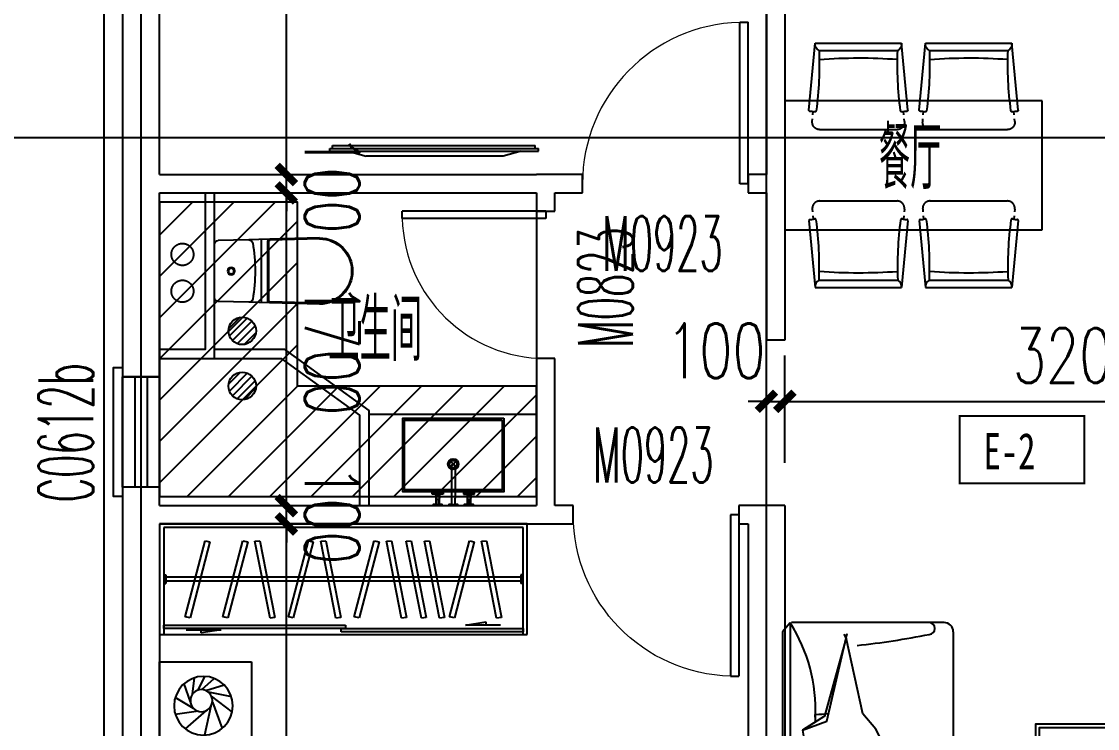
# Model space of a CAD drawing. Extents: x -129588 to 17450, y 1144 to 109436.
# Drawn here: x -44764 to -38914, y 77686 to 81530 of the extents above; entities that cross this region are included whole.
import ezdxf

# ---------------------------------------------------------------- set-up
doc = ezdxf.new("R2010")
doc.units = 0
doc.header["$LTSCALE"] = 1000
doc.header["$MEASUREMENT"] = 0
doc.linetypes.add('DASH', pattern=[0.35, 0.25, -0.1])
doc.linetypes.add('PS', pattern=[3200, 1500, -200, 1500])
for name, color, linetype, plot in [('A-area(算全面积)', 21, 'Continuous', False), ('A-area(算半面积)', 23, 'Continuous', False), ('A-FUR', 8, 'Continuous', False)]:
    doc.layers.add(name, color=color, linetype=linetype, plot=plot)
for name, color, linetype in [('A-Lvtry', 5, 'Continuous'), ('A-外装饰线脚', 7, 'Continuous'), ('A-第三道尺寸线', 105, 'Continuous'), ('A-线脚看线', 9, 'Continuous'), ('A-降板区域', 251, 'Continuous'), ('DOTE', 16, 'Continuous'), ('NL', 5, 'Continuous'), ('PS', 6, 'PS'), ('PUB_TEXT', 7, 'Continuous'), ('WALL', 2, 'Continuous'), ('WINDOW', 4, 'Continuous'), ('WINDOW_TEXT', 7, 'Continuous'), ('户型标示', 7, 'Continuous')]:
    doc.layers.add(name, color=color, linetype=linetype)
doc.styles.add('_TCH_DIM_T3', font='SIMPLEX.shx', dxfattribs={"width": 0.705882, "bigfont": 'GBCBIG.shx'})
doc.styles.add('_TCH_WINDOW', font='SIMPLEX.shx', dxfattribs={"width": 0.7, "height": 3.5, "bigfont": 'GBCBIG.shx'})
doc.styles.get("Standard").update_dxf_attribs({"font": 'gbenor.shx', "width": 0.7, "bigfont": 'gbcbig.shx'})
doc.styles.add('黑体', font='simhei.ttf', dxfattribs={"width": 0.7})
doc.dimstyles.new('_TCH_ARCH&&100', dxfattribs={"dimtxt": 297.5, "dimasz": 100, "dimexe": 250, "dimexo": 300, "dimgap": 100, "dimtad": 1, "dimdec": 0, "dimzin": 0, "dimdsep": 46, "dimtxsty": '_TCH_DIM_T3', "dimblk": 'ARCHTICK', "dimcen": 0.09, "dimclrt": 7, "dimazin": 2, "dimtfac": 1, "dimtdec": 0, "dimtix": 1, "dimtmove": 2, "dimatfit": 3, "dimfxl": 0, "dimtolj": 1, "dimtzin": 0, "dimarcsym": 0})

# ---------------------------------------------------------------- blocks, each defined once
blk = doc.blocks.new('zhouxianssceng0329')
at = {"layer": 'DOTE'}
for p, q in [((-44113.7, 132089.9), (-44113.7, 156469.4)), ((-40713.7, 132089.9), (-40713.7, 156469.4)), ((5501.3, 140298.2), (-44988.6, 140298.2))]:
    blk.add_line(p, q, dxfattribs=at)
blk = doc.blocks.new('u5g')
at = {"color": 8, "linetype": 'DASH', "ltscale": 20}
for p, q in [((10502.8, 151826.4), (10512.8, 151826.4)), ((10512.8, 151826.4), (10512.8, 151776.4)), ((12187.8, 151826.4), (12177.7, 151826.4)), ((12177.7, 151826.4), (12177.7, 151776.4)), ((10502.8, 151776.4), (10512.8, 151776.4)), ((12177.7, 151813.9), (10512.8, 151813.9)), ((12177.7, 151788.9), (10512.8, 151788.9)), ((12187.8, 151776.4), (12177.7, 151776.4))]:
    blk.add_line(p, q, dxfattribs=at)
at = {"color": 8, "ltscale": 20}
for p, q in [((11917.6, 151531.4), (12012.7, 151550.3)), ((12082.8, 151531.4), (11917.6, 151531.4)), ((12012.7, 151550.3), (12012.7, 151531.4)), ((10607.7, 151503.4), (10772.9, 151503.4)), ((10772.9, 151503.4), (10677.8, 151484.5)), ((10677.8, 151484.5), (10677.8, 151503.4))]:
    blk.add_line(p, q, dxfattribs=at)
at = {"linetype": 'DASH', "ltscale": 20}
for points in [[(12207.8, 152126.4), (10482.8, 152126.4), (10482.8, 151476.4), (12207.8, 151476.4)], [(10502.8, 151531.4), (11355.3, 151531.4), (11355.3, 151511.4), (10502.8, 151511.4)], [(11335.3, 151511.4), (12187.8, 151511.4), (12187.8, 151491.4), (11335.3, 151491.4)]]:
    blk.add_lwpolyline(points, close=True, dxfattribs=at)
blk.add_lwpolyline([(12187.8, 151476.4), (12187.8, 152106.4), (10502.8, 152106.4), (10502.8, 151476.4)], dxfattribs=at)
at = {"color": 8, "linetype": 'DASH', "ltscale": 20}
for points in [[(10603.3, 151578.7), (10696.8, 152026.6), (10719.8, 152021.8), (10626.3, 151573.9)], [(10780.1, 151578.7), (10873.6, 152026.6), (10896.6, 152021.8), (10803.1, 151573.9)], [(11001.3, 151572.3), (10930.5, 152024.3), (10953.7, 152028), (11024.5, 151576)], [(11087.5, 151578.7), (11181, 152026.6), (11204, 152021.8), (11110.4, 151573.9)], [(11310.5, 151572.3), (11239.7, 152024.3), (11262.9, 152028), (11333.7, 151576)], [(11396.6, 151578.7), (11490.1, 152026.6), (11513.1, 152021.8), (11419.6, 151573.9)], [(11617.8, 151572.3), (11547, 152024.3), (11570.2, 152028), (11641, 151576)], [(11711, 151572.3), (11640.2, 152024.3), (11663.4, 152028), (11734.2, 151576)], [(11796.6, 151572.3), (11725.8, 152024.3), (11749, 152028), (11819.8, 151576)], [(11842.7, 151578.7), (11936.3, 152026.6), (11959.3, 152021.8), (11865.7, 151573.9)], [(12064, 151572.3), (11993.2, 152024.3), (12016.4, 152028), (12087.2, 151576)]]:
    blk.add_lwpolyline(points, close=True, dxfattribs=at)
blk = doc.blocks.new('床-次')
for p, q in [((0, 1250), (-500, 1250)), ((-500, 1250), (-500, 750)), ((0, 750), (0, 1250)), ((-211.2, 1097.1), (-246.7, 1171.4)), ((-251.5, 1094.8), (-351.2, 1125.9)), ((-230.3, 1099.5), (-298, 1160.7)), ((-179.1, 1074.2), (-189.7, 1163.7)), ((-168.5, 1032.8), (-133.7, 1131.8)), ((-281.6, 1064.1), (-395.4, 976.5)), ((-264.8, 1087), (-391.3, 1061.6)), ((-185.3, 997.5), (-85.7, 1056.5)), ((-287.6, 1032.1), (-341.4, 888.3)), ((-279.8, 1009.2), (-244.4, 851.5)), ((-253.8, 985.3), (-140.1, 886)), ((-212.8, 981.5), (-86.3, 964.7)), ((-40, 738.5), (-2054.4, 738.5)), ((-40, 738.5), (-2054.4, 738.5)), ((-1999.7, 738.5), (-1999.7, -801.2)), ((-608.2, 738.5), (-1552.4, -732.5)), ((-575.1, 738.5), (-1363.6, -758.2)), ((-570.6, 738.5), (-570.6, 606)), ((-519.8, 738.5), (-519.8, 615.5)), ((-500, 750), (0, 750)), ((-40, -750), (-40, 750)), ((-40, 750), (0, 750)), ((0, 750), (0, -750)), ((-63, -675.7), (-63, 640.9)), ((-678.3, 577.3), (-678.3, -578.2)), ((-336.3, -578.2), (-336.3, 577.3)), ((-570.6, -590.9), (-570.6, -758.2)), ((-519.8, -600.4), (-519.8, -758.2)), ((-473.4, -610.8), (-473.4, -675.7)), ((-40, -711.5), (-2054.4, -711.5)), ((-40, -715.5), (-2054.4, -715.5)), ((0, -750), (-500, -750)), ((-500, -750), (-500, -1250)), ((0, -750), (-40, -750)), ((0, -1250), (0, -750)), ((-251.5, -905.2), (-351.2, -874.1)), ((-230.3, -900.5), (-298, -839.3)), ((-211.2, -902.9), (-246.7, -828.6)), ((-179.1, -925.8), (-189.7, -836.3)), ((-168.5, -967.2), (-133.7, -868.2)), ((-281.6, -935.9), (-395.4, -1023.5)), ((-264.8, -913), (-391.3, -938.4)), ((-287.6, -967.9), (-341.4, -1111.7)), ((-279.8, -990.8), (-244.4, -1148.5)), ((-185.3, -1002.5), (-85.7, -943.5)), ((-253.8, -1014.7), (-140.1, -1114)), ((-212.8, -1018.5), (-86.3, -1035.3)), ((-500, -1250), (0, -1250))]:
    blk.add_line(p, q)
for centre, radius in [((-239.3, 1011.5), 160), ((-228.1, 1039.5), 60), ((-239.3, -988.5), 160), ((-228.1, -960.5), 60)]:
    blk.add_circle(centre, radius)
for centre, radius, start, end in [((-2050.6, 726), 61.8, 114.65516, 197.05817), ((-2025.4, 689.2), 106, 45.78413, 118.72126), ((-1950.6, 749.2), 16, 93.39574, 183.44183), ((-1636.1, 955.2), 209.3, 267.15615, 297.45765), ((-1447.1, 581), 209.9, 87.96316, 116.12762), ((-1430.8, 599), 192, 63.04698, 92.64916), ((-1225.8, 1105.3), 355.3, 250.60635, 272.32801), ((-1983, 763.6), 138.4, 203.70607, 231.95597), ((-1965.7, -466.9), 1215.2, 83.96781, 90.04075), ((-1770.2, 1899.8), 1160.2, 266.64954, 276.11997), ((-1221.3, -1525.3), 2275.6, 85.96877, 89.74947), ((-909.2, 2045.3), 1309.4, 263.33019, 272.35813), ((-778.2, -773.7), 1512.6, 87.0776, 92.9224), ((-655.9, 1541.2), 805.5, 266.782, 275.59148), ((-480.7, 163.8), 583.8, 86.03666, 99.53314), ((-58.4, 47), 749.3, 113.83469, 131.46224), ((532.5, -530), 1548.8, 124.57489, 131.88808), ((-774.9, -20652.4), 21401.2, 88.49238, 89.10433), ((-1546.8, -636.7), 1810.6, 37.31306, 49.42063), ((-689.8, 185.7), 637.9, 26.40883, 59.00025), ((-160, -2198.1), 2939.9, 87.66163, 91.01156), ((-2098.3, 610.2), 53.6, 340.23108, 55.86441), ((-268.2, 142.5), 539, 67.62117, 92.10241), ((-1819.9, 531), 236, 164.99871, 197.18078), ((-507.3, 161.9), 449.1, 67.62117, 112.37883), ((-2002.9, 452.2), 43.4, 129.07345, 167.94605), ((-2962.5, 430.3), 933.9, 354.95264, 3.41649), ((-2185.6, 1136.9), 2172.2, 328.3558, 342.10444), ((5743.4, 272.5), 7776, 179.44258, 181.07566), ((-1219.9, 79.3), 812.7, 176.67233, 181.72422), ((-7673.2, -3224.4), 8087.9, 20.45865, 24.04845), ((-9950.5, -199.5), 7922.3, 358.6733, 1.8401), ((-2329.2, -362.3), 299.6, 341.30518, 356.04213), ((-1523.8, 732.7), 1810.6, 309.96455, 322.68694), ((-666.8, -113.7), 637.9, 300.99975, 333.59117), ((-1819.9, -528), 236, 162.81922, 195.00129), ((-507.3, -162.9), 449.1, 247.62117, 292.37883), ((-2098.3, -607.2), 53.6, 304.13559, 19.76892), ((-35.4, 25), 749.3, 237.46377, 246.16531), ((555.5, 626), 1548.8, 231.63721, 235.42511), ((-1983, -760.6), 138.4, 128.04403, 156.29393), ((-268.2, -177.3), 539, 247.62117, 292.37883), ((-2050.6, -723), 61.8, 162.94183, 245.34484), ((-1950.6, -746.2), 16, 176.55817, 266.60426), ((-1965.7, 469.9), 1215.2, 269.95925, 276.03219), ((-1770.2, -1896.8), 1160.2, 83.88003, 93.35046), ((-1636.1, -952.2), 209.3, 62.54235, 92.84385), ((-1225.8, -1102.3), 355.3, 87.67199, 109.39365), ((-1221.3, 1528.3), 2275.6, 270.25053, 274.03123), ((-909.2, -2042.3), 1309.4, 87.64187, 96.66981), ((-778.2, 776.7), 1512.6, 267.0776, 272.9224), ((-655.9, -1538.2), 805.5, 84.40852, 93.218), ((-480.7, -160.8), 583.8, 260.46686, 273.96334), ((-774.9, 20655.4), 21401.2, 270.89567, 271.50762), ((-160, 2201.1), 2939.9, 268.98844, 272.33837), ((-2025.4, -686.2), 106, 241.27874, 314.21587), ((-1447.1, -578), 209.9, 243.87238, 272.03684), ((-1430.8, -596), 192, 267.35084, 296.95302)]:
    blk.add_arc(centre, radius, start, end)
at = {"text_generation_flag": 4, "width": 0.8, "flags": 9}
for tag, p in [('XSIZE', (-239.3, 1011.5)), ('YSIZE', (-239.3, 1011.5)), ('XSIZE', (-239.3, -988.5)), ('YSIZE', (-239.3, -988.5))]:
    blk.add_attdef(tag, p, '', height=0.5, rotation=180, dxfattribs=at)
blk = doc.blocks.new('A$C2EEA3612')
at = {"linetype": 'Continuous'}
for p, q in [((-180, 570), (-172.9, 299.7)), ((-175, 570.2), (-168, 299.8)), ((175, 570.2), (168, 299.8)), ((180, 570), (172.9, 299.7)), ((-172.9, 299.7), (-171.1, 240)), ((-163, 295), (163, 295)), ((172.9, 299.7), (171.1, 240)), ((-171.6, 255), (171.6, 255)), ((-171.1, 240), (-169.5, 186.6)), ((-163, 290), (163, 290)), ((171.1, 240), (169.5, 186.6)), ((-169.5, 186.6), (-165.6, 19.4)), ((169.5, 186.6), (165.6, 19.4)), ((-145.6, 0), (145.6, 0))]:
    blk.add_line(p, q, dxfattribs=at)
for radius in [20, 15]:
    blk.add_circle((0, 90), radius, dxfattribs=at)
for centre, radius, start, end in [((0, 570), 180, 0, 180), ((0, 570), 175, 0, 180), ((-163, 300), 10, 181.7534, 270), ((-163, 300), 5, 181.7534, 270), ((163, 300), 5, 270, 358.2466), ((163, 300), 10, 270, 358.2466), ((-149.5, 187.2), 20, 99.85566, 181.7534), ((0, -673.3), 893.4, 80.14434, 99.85566), ((149.5, 187.2), 20, 358.2466, 80.14434), ((-145.6, 20), 20, 181.7534, 270), ((145.6, 20), 20, 270, 358.2466)]:
    blk.add_arc(centre, radius, start, end, dxfattribs=at)
blk = doc.blocks.new('g3wr')
at = {"color": 251}
blk.add_wipeout([(92376.5, 176270.3), (92376.5, 176416), (92376.5, 176561.6), (92382.1, 176575.5), (92395.9, 176581.5), (92459.4, 176583.5), (92576.3, 176580.9), (92666.2, 176588.6), (92736.4, 176588), (92946.5, 176596), (92946.5, 176591), (93056.8, 176558.2), (93056.8, 176558.2), (93126.5, 176416), (93075.6, 176297.8), (92946.5, 176236), (92831.5, 176244.5), (92676.2, 176243), (92576.3, 176251), (92395.9, 176250.4)], dxfattribs=at)
at = {"xscale": -1, "rotation": 270}
blk.add_blockref('A$C2EEA3612', (92376.5, 176416), dxfattribs=at)
blk = doc.blocks.new('A$C12CE3BE6')
at = {"ltscale": 10}
for p, q in [((180, 469), (200, 469)), ((184.5, 442), (184.5, 469)), ((195.5, 442), (195.5, 469)), ((285.2, 469), (265.2, 469)), ((370, 469), (350, 469)), ((354.5, 442), (354.5, 469)), ((365.5, 442), (365.5, 469)), ((220, 412), (160, 412)), ((160, 412), (160, 405)), ((180, 412), (180, 435)), ((182.5, 422), (182.5, 442)), ((197.5, 442), (182.5, 442)), ((197.5, 422), (182.5, 422)), ((187, 412), (187, 422)), ((193, 412), (193, 422)), ((197.5, 422), (197.5, 442)), ((200, 412), (200, 435)), ((220, 405), (220, 412)), ((265.2, 260), (265.2, 435)), ((285.2, 260), (285.2, 435)), ((330, 412), (390, 412)), ((330, 405), (330, 412)), ((350, 412), (350, 435)), ((352.5, 422), (352.5, 442)), ((352.5, 442), (367.5, 442)), ((352.5, 422), (367.5, 422)), ((357, 412), (357, 422)), ((363, 412), (363, 422)), ((367.5, 422), (367.5, 442)), ((370, 412), (370, 435)), ((390, 412), (390, 405)), ((220, 405), (160, 405)), ((330, 405), (390, 405))]:
    blk.add_line(p, q, dxfattribs=at)
for p, q in [((260.9, 235.9), (289.1, 264.1)), ((260.9, 264.1), (289.1, 235.9))]:
    blk.add_line(p, q)
for points in [[(200, 435), (200, 469), (215, 469), (215, 475), (165, 475), (165, 469), (180, 469), (180, 435)], [(285.2, 435), (285.2, 469), (299.8, 469), (299.8, 475), (250.2, 475), (250.2, 469), (265.2, 469), (265.2, 435)], [(370, 435), (370, 469), (385, 469), (385, 475), (335, 475), (335, 469), (350, 469), (350, 435)]]:
    blk.add_lwpolyline(points, dxfattribs=at)
for points in [[(0, 0), (0, 400), (550, 400), (550, 0)], [(10, 10), (10, 390), (540, 390), (540, 10)]]:
    blk.add_lwpolyline(points, close=True)
for centre in [(190, 408.5), (360, 408.5)]:
    blk.add_circle(centre, 3.5, dxfattribs=at)
for radius in [29.1, 20]:
    blk.add_circle((275, 250), radius)
blk.add_arc((275.2, 260), 10, 180, 0, dxfattribs=at)
blk = doc.blocks.new('32Y54')
at = {"linetype": 'DASH', "ltscale": 20}
for p, q in [((-6911.2, 151548.5), (-6911.2, 152682.5)), ((-6911.2, 151548.5), (-6911.2, 152682.5)), ((-6896.2, 152682.5), (-6911.2, 152682.5)), ((-6896.2, 151548.5), (-6896.2, 152682.5)), ((-6926.5, 151563.5), (-6926.5, 152666.1)), ((-6911.2, 152666.1), (-6926.5, 152666.1)), ((-6896.2, 152590), (-6868.9, 152491.4)), ((-6868.9, 152491.4), (-6868.9, 151747.1)), ((-6896.2, 151648.5), (-6868.9, 151747.1)), ((-6896.2, 151548.5), (-6911.2, 151548.5))]:
    blk.add_line(p, q, dxfattribs=at)
at = {"linetype": 'ByBlock', "ltscale": 20}
blk.add_line((-6911.2, 151563.5), (-6926.5, 151563.5), dxfattribs=at)
blk = doc.blocks.new('A$C40FB7DD8')
at = {"layer": 'A-FUR'}
for p, q in [((41.5, 2879.3), (0, 2829.3)), ((41.5, 2879.3), (41.5, 780.5)), ((878.2, 2880.5), (48.2, 2880.5)), ((878.2, 2880.5), (48.2, 2880.5)), ((0, 2829.3), (0, 830.5)), ((928.2, 2830.5), (928.2, 830.5)), ((928.2, 2830.5), (928.2, 830.5)), ((178.2, 2380.5), (178.2, 2340.1)), ((178.2, 2380.5), (178.2, 2340.1)), ((178.2, 2136.3), (178.2, 1788.7)), ((178.2, 2136.3), (178.2, 1788.7)), ((258.2, 2052.9), (258.2, 1846.2)), ((258.2, 2052.9), (258.2, 1846.2)), ((928.2, 1830.5), (178.2, 1830.5)), ((178.2, 1830.5), (234.9, 1830.5)), ((928.2, 1830.5), (178.2, 1830.5)), ((178.2, 1830.5), (234.9, 1830.5)), ((508.2, 1830.5), (928.2, 1830.5)), ((508.2, 1830.5), (928.2, 1830.5)), ((178.2, 1396.7), (178.2, 1246.9)), ((178.2, 1396.7), (178.2, 1246.9)), ((178.2, 1005.8), (178.2, 945.4)), ((178.2, 1005.8), (178.2, 945.4)), ((48.2, 780.5), (0, 830.5)), ((1120.8, 835.2), (1885.8, 835.2)), ((48.2, 780.5), (878.2, 780.5)), ((48.2, 780.5), (878.2, 780.5)), ((1075.8, 88.2), (1075.8, 790.2)), ((1930.8, 88.2), (1930.8, 790.2)), ((403.2, 670.5), (403.2, 190.5)), ((403.2, 670.5), (403.2, 190.5)), ((103.2, 430.5), (703.2, 430.5)), ((1224.3, 205.2), (1511.1, 205.2)), ((1728.1, 205.2), (1782.4, 205.2)), ((1930.8, 88.2), (1076.9, 82.1))]:
    blk.add_line(p, q, dxfattribs=at)
for points in [[(346.7, 2797.9), (335.5, 2818.2)], [(346.7, 2797.9), (335.5, 2818.2)], [(346.7, 2797.9), (351.9, 2820.8)], [(346.7, 2797.9), (351.9, 2820.8)], [(108.7, 2296.4), (240.3, 2344.4), (346.7, 2797.9), (228.5, 2371.8), (108.7, 2296.4)], [(108.7, 2296.4), (240.3, 2344.4), (346.7, 2797.9), (228.5, 2371.8), (108.7, 2296.4)], [(558.7, 2203.4), (508, 2301.4), (436, 2383.9), (346.7, 2797.9)], [(558.7, 2203.4), (508, 2301.4), (436, 2383.9), (346.7, 2797.9)], [(108.7, 2296.4), (116.7, 2242), (163.4, 2154.2), (227.2, 2077.4), (306.1, 2015.1)], [(108.7, 2296.4), (116.7, 2242), (163.4, 2154.2), (227.2, 2077.4), (306.1, 2015.1)], [(306.1, 2015.1), (358.2, 2076.9), (392.2, 2149.6), (406.1, 2229.1)], [(306.1, 2015.1), (358.2, 2076.9), (392.2, 2149.6), (406.1, 2229.1)], [(306.1, 2015.1), (406.1, 2054.1), (492.6, 2118.4), (558.7, 2203.4), (577.5, 2190.4)], [(306.1, 2015.1), (406.1, 2054.1), (492.6, 2118.4), (558.7, 2203.4), (577.5, 2190.4)], [(306.1, 2015.1), (346.8, 2066.1), (367.7, 2128.1), (367.2, 2193.4)], [(306.1, 2015.1), (346.8, 2066.1), (367.7, 2128.1), (367.2, 2193.4)], [(558.7, 2203.4), (564.9, 2180.8)], [(558.7, 2203.4), (564.9, 2180.8)], [(306.1, 2015.1), (312.3, 1992.4)], [(306.1, 2015.1), (324.9, 2002.1)], [(306.1, 2015.1), (312.3, 1992.4)], [(306.1, 2015.1), (324.9, 2002.1)], [(394.2, 1922.8), (383.8, 1943.3)], [(394.2, 1922.8), (383.8, 1943.3)], [(606, 1379.1), (555.5, 1776.4), (483.5, 1858.8), (394.2, 1922.8)], [(606, 1379.1), (555.5, 1776.4), (483.5, 1858.8), (394.2, 1922.8)], [(157, 1771.5), (133.8, 1775)], [(157, 1771.5), (133.8, 1775)], [(157, 1771.5), (140.8, 1789.4)], [(157, 1771.5), (140.8, 1789.4)], [(157, 1771.5), (185.8, 1370.1), (234.4, 1282.6)], [(157, 1771.5), (185.8, 1370.1), (234.4, 1282.6)], [(419, 1274.8), (454.1, 1405)], [(419, 1274.8), (454.1, 1405)], [(88.4, 1390.3), (96.4, 1335.9), (143.1, 1248.1), (206.9, 1171.3), (285.8, 1109)], [(88.4, 1390.3), (96.4, 1335.9), (143.1, 1248.1), (206.9, 1171.3), (285.8, 1109)], [(326.4, 1341.9), (315.2, 1362.1)], [(326.4, 1341.9), (315.2, 1362.1)], [(326.4, 1341.9), (331.6, 1364.7)], [(326.4, 1341.9), (331.6, 1364.7)], [(411, 1282.1), (415.4, 1368.5)], [(411, 1282.1), (415.4, 1368.5)], [(459.1, 1232.4), (542.6, 1295.7), (606, 1379.1)], [(459.1, 1232.4), (542.6, 1295.7), (606, 1379.1)], [(606, 1379.1), (624.9, 1365.3)], [(606, 1379.1), (612.4, 1355.7)], [(606, 1379.1), (624.9, 1365.3)], [(606, 1379.1), (612.4, 1355.7)], [(88.4, 1190.3), (220, 1238.3), (326.4, 1341.9), (208.2, 1265.8), (88.4, 1190.3)], [(88.4, 1190.3), (220, 1238.3), (326.4, 1341.9), (208.2, 1265.8), (88.4, 1190.3)], [(538.4, 1097.4), (487.7, 1195.4), (415.6, 1277.8), (326.4, 1341.9)], [(538.4, 1097.4), (487.7, 1195.4), (415.6, 1277.8), (326.4, 1341.9)], [(285.8, 909), (337.8, 970.9), (371.8, 1043.5), (385.7, 1123)], [(285.8, 909), (337.8, 970.9), (371.8, 1043.5), (385.7, 1123)], [(285.8, 909), (385.8, 948.1), (472.2, 1012.4), (538.4, 1097.4), (557.1, 1084.4)], [(285.8, 909), (385.8, 948.1), (472.2, 1012.4), (538.4, 1097.4), (557.1, 1084.4)], [(285.8, 909), (326.5, 960), (347.4, 1022.1), (346.9, 1087.3)], [(285.8, 909), (326.5, 960), (347.4, 1022.1), (346.9, 1087.3)], [(538.4, 1097.4), (544.5, 1074.7)], [(538.4, 1097.4), (544.5, 1074.7)], [(285.8, 909), (291.9, 886.4)], [(285.8, 909), (304.5, 896)], [(285.8, 909), (291.9, 886.4)], [(285.8, 909), (304.5, 896)], [(335.5, 780.5), (335.5, 730.5)], [(1645.6, 529.3), (1557.4, 483.7), (1483.2, 418.8), (1425.6, 338.5)], [(1815.1, 302), (1780, 391.9), (1722.1, 469.8), (1645.6, 529.3), (1657.4, 546.2)], [(1645.6, 529.3), (1666, 534.9)], [(1815.1, 302), (1759.5, 348.8), (1694.1, 379.4), (1622.5, 391.9)], [(1815.1, 302), (1769.3, 338.6), (1713.4, 357.4), (1654.7, 356.9)], [(1425.6, 338.5), (1405, 343.2)], [(1425.6, 338.5), (1407.4, 328.4)], [(1562, 124.3), (1518.8, 242.7), (1425.6, 338.5), (1494.1, 232.2), (1562, 124.3)], [(1562, 124.3), (1610.9, 131.5), (1689.9, 173.5), (1759.1, 230.9), (1815.1, 302)], [(1815.1, 302), (1826.9, 318.8)], [(1815.1, 302), (1835.5, 307.5)]]:
    blk.add_lwpolyline(points, dxfattribs=at)
for points in [[(2077.4, 1330.5), (1377.4, 1330.5), (1377.4, 2330.5), (2077.4, 2330.5)], [(2057.4, 1350.5), (1397.4, 1350.5), (1397.4, 2310.5), (2057.4, 2310.5)], [(103.2, 190.5), (703.2, 190.5), (703.2, 670.5), (103.2, 670.5)], [(103.2, 190.5), (703.2, 190.5), (703.2, 670.5), (103.2, 670.5)]]:
    blk.add_lwpolyline(points, close=True, dxfattribs=at)
for radius in [200, 200, 120, 120]:
    blk.add_circle((403.2, 430.5), radius, dxfattribs=at)
for centre, radius, start, end in [((-691.2, 2409.1), 870.5, 357.129, 32.68925), ((-691.2, 2409.1), 870.5, 357.129, 32.68925), ((796.2, 2848.5), 32, 272.87671, 87.12329), ((796.2, 2848.5), 32, 272.87671, 87.12329), ((878.2, 2830.5), 50, 0, 90), ((878.2, 2830.5), 50, 0, 90), ((-79.7, 7198.9), 4469.4, 276.22845, 281.32246), ((-79.7, 7198.9), 4469.4, 276.22845, 281.32246), ((17.7, 4838), 2462.8, 273.73773, 275.43738), ((17.7, 4838), 2462.8, 273.73773, 275.43738), ((893.1, 878.9), 1157, 115.54225, 129.51011), ((893.1, 878.9), 1157, 115.54225, 129.51011), ((20.8, 1137.9), 157.6, 277.53796, 2.71358), ((20.8, 1137.9), 157.6, 277.53796, 2.71358), ((-20, -2497.3), 3428.8, 85.0947, 86.69097), ((-20, -2497.3), 3428.8, 85.0947, 86.69097), ((-55.1, -3291.8), 4223.3, 78.34832, 85.12174), ((-55.1, -3291.8), 4223.3, 78.34832, 85.12174), ((796.2, 812.4), 32, 272.87671, 87.12329), ((796.2, 812.4), 32, 272.87671, 87.12329), ((878.2, 830.5), 50, 270, 0), ((878.2, 830.5), 50, 270, 0), ((1120.8, 790.2), 45, 90, 180), ((1120.8, 790.2), 45, 90, 180), ((1885.8, 790.2), 45, 0, 90), ((1104.6, 716.4), 28.8, 2.87671, 177.12329), ((1104.6, 716.4), 28.8, 2.87671, 177.12329), ((-2199, -8.8), 3410.7, 3.59076, 12.30096), ((-2199, -8.8), 3410.7, 3.59076, 12.30096), ((4880.8, 26.8), 3085.9, 167.06015, 174.57772), ((1902.1, 716.4), 28.8, 2.87671, 177.12329), ((4880.8, 26.8), 3085.9, 175.0947, 176.69097), ((1217.6, 63.5), 141.9, 87.28642, 172.46204), ((1789.1, 63.5), 141.9, 7.53796, 92.71358)]:
    blk.add_arc(centre, radius, start, end, dxfattribs=at)
blk = doc.blocks.new('chair4')
at = {"linetype": 'DASH', "ltscale": 200}
for p, q in [((-426.4, 250.4), (-410.4, 248.9)), ((-470, 210.5), (-470, -210.5)), ((-426.4, -250.4), (-410.4, -248.9))]:
    blk.add_line(p, q, dxfattribs=at)
at = {"ltscale": 20}
for p, q in [((-388.8, 247), (-371.7, 245.5)), ((-364.8, 269), (0, 234.3)), ((0, 234.3), (0, -234.3)), ((-40, 213.8), (-40, -213.8)), ((-388.8, -247), (-371.7, -245.5)), ((-364.8, -269), (0, -234.3))]:
    blk.add_line(p, q, dxfattribs=at)
at = {"linetype": 'DASH', "ltscale": 200, "extrusion": (0, 0, -1)}
for centre, start_param, end_param in [((-430, 210.5), 3.926991, 5.586837), ((-430, -210.5), 2.267145, 3.926991)]:
    blk.add_ellipse(centre, major_axis=(28.3, 28.3), ratio=1, start_param=start_param, end_param=end_param, dxfattribs=at)
at = {"ltscale": 20, "extrusion": (0, 0, -1)}
for centre, major_axis, ratio, start_param, end_param in [((-365.9, 237.3), (5.66, -5.66), 1, 0.914477, 2.702691), ((-440.3, 264.1), (50.3, 50.3), 1, 0.774487, 1.131895), ((-365.2, 265), (2.83, 2.83), 1, 3.91608, 5.586837), ((-6.5, 197.7), (26.3, 26.3), 1, 4.375488, 5.671939), ((-124.5, 1886.5), (-1792.2, 85), 0.932857, 4.621064, 4.803714), ((-2032.8, -2.5), (-3, 2384.1), 0.819086, 1.481782, 1.659811), ((-365.9, -237.3), (5.66, 5.66), 1, 3.580494, 5.368708), ((-124.5, -1886.5), (1792.2, 85), 0.932857, 4.621064, 4.803714), ((-6.5, -197.7), (26.3, 26.3), 1, 2.182042, 3.478494), ((-440.3, -264.1), (50.3, -50.3), 1, -1.131895, -0.774487), ((-365.2, -265), (2.83, -2.83), 1, 0.696349, 2.367105)]:
    blk.add_ellipse(centre, major_axis=major_axis, ratio=ratio, start_param=start_param, end_param=end_param, dxfattribs=at)
blk = doc.blocks.new('canzhuo01')
for p, q in [((38356.8, 175032.9), (36956.8, 175032.9)), ((38356.8, 174332.9), (38356.8, 175032.9)), ((36956.8, 174332.9), (38356.8, 174332.9))]:
    blk.add_line(p, q)
at = {"extrusion": (0, 0, -1), "xscale": -1, "zscale": -1, "rotation": 270}
for p in [(-37356.8, 175346.8), (-37956.8, 175346.8)]:
    blk.add_blockref('chair4', p, dxfattribs=at)
at = {"xscale": -1, "rotation": 90}
for p in [(37356.8, 174018.9), (37956.8, 174018.9)]:
    blk.add_blockref('chair4', p, dxfattribs=at)
blk = doc.blocks.new('$DorLib2D$00000001')
for p, q in [((0.45, 0.975), (0.5, 0.975)), ((0.45, 0), (0.45, 0.975)), ((0.5, 0), (0.5, 0.975)), ((0.5, 0), (0.45, 0))]:
    blk.add_line(p, q)
at = {"lineweight": 13}
blk.add_arc((0.475, 0), 0.975, 91.46928, 180, dxfattribs=at)
blk = doc.blocks.new('$TCHSYS$WIN2D')
for p, q in [((-0.5, 0.5), (0.5, 0.5)), ((-0.5, 0.5), (-0.5, -0.5)), ((0.5, 0.5), (0.5, -0.5)), ((0.5, 0.1667), (-0.5, 0.1667)), ((0.5, -0.1667), (-0.5, -0.1667)), ((-0.5, -0.5), (0.5, -0.5))]:
    blk.add_line(p, q)
blk = doc.blocks.new('_ArchTick')
at = {"color": 0, "linetype": 'ByBlock', "const_width": 0.4}
blk.add_lwpolyline([(-0.5, -0.5), (0.5, 0.5)], dxfattribs=at)
blk = doc.blocks.new('*D1003')
at = {"layer": 'A-第三道尺寸线', "color": 0, "lineweight": -2, "transparency": 16777216}
for p, q in [((-4770.7, 164566.5), (-4770.7, 165151.6)), ((-4670.7, 164566.5), (-4670.7, 165151.6)), ((-4770.7, 164901.6), (-4870.7, 164901.6)), ((-4770.7, 164901.6), (-4670.7, 164901.6)), ((-4670.7, 164901.6), (-4570.7, 164901.6))]:
    blk.add_line(p, q, dxfattribs=at)
at = {"layer": 'Defpoints', "color": 0, "transparency": 16777216}
for p in [(-4670.7, 164901.6), (-4770.7, 164266.5), (-4670.7, 164266.5)]:
    blk.add_point(p, dxfattribs=at)
at = {"layer": 'A-第三道尺寸线', "color": 0, "lineweight": -2, "transparency": 16777216, "xscale": 100, "yscale": 100, "zscale": 100}
blk.add_blockref('_ArchTick', (-4770.7, 164901.6), dxfattribs=at)
at = {"layer": 'A-第三道尺寸线', "color": 0, "lineweight": -2, "transparency": 16777216, "xscale": 100, "yscale": 100, "zscale": 100, "rotation": 180}
blk.add_blockref('_ArchTick', (-4670.7, 164901.6), dxfattribs=at)
at = {"layer": 'A-第三道尺寸线', "color": 7, "transparency": 16777216, "insert": (-5045.7, 165176.6), "char_height": 297.5, "attachment_point": 5, "style": '_TCH_DIM_T3'}
blk.add_mtext('\\A1;100', dxfattribs=at)
blk = doc.blocks.new('*D1004')
at = {"layer": 'A-第三道尺寸线', "color": 0, "lineweight": -2, "transparency": 16777216}
for p, q in [((-4670.7, 164566.5), (-4670.7, 165151.6)), ((-1470.7, 164566.5), (-1470.7, 165151.6)), ((-4670.7, 164901.6), (-1470.7, 164901.6))]:
    blk.add_line(p, q, dxfattribs=at)
at = {"layer": 'Defpoints', "color": 0, "transparency": 16777216}
for p in [(-1470.7, 164901.6), (-4670.7, 164266.5), (-1470.7, 164266.5)]:
    blk.add_point(p, dxfattribs=at)
at = {"layer": 'A-第三道尺寸线', "color": 0, "lineweight": -2, "transparency": 16777216, "xscale": 100, "yscale": 100, "zscale": 100, "rotation": 180}
blk.add_blockref('_ArchTick', (-4670.7, 164901.6), dxfattribs=at)
at = {"layer": 'A-第三道尺寸线', "color": 0, "lineweight": -2, "transparency": 16777216, "xscale": 100, "yscale": 100, "zscale": 100}
blk.add_blockref('_ArchTick', (-1470.7, 164901.6), dxfattribs=at)
at = {"layer": 'A-第三道尺寸线', "color": 7, "transparency": 16777216, "insert": (-3070.7, 165150.4), "char_height": 297.5, "attachment_point": 5, "style": '_TCH_DIM_T3'}
blk.add_mtext('\\A1;3200', dxfattribs=at)
blk = doc.blocks.new('*D1008')
at = {"layer": 'A-第三道尺寸线', "color": 0, "lineweight": -2, "transparency": 16777216}
for p, q in [((-7770.7, 169234.6), (-7130.8, 169234.6)), ((-7380.7, 166134.8), (-7380.8, 169234.6)), ((-7770.7, 166134.8), (-7130.7, 166134.8))]:
    blk.add_line(p, q, dxfattribs=at)
at = {"layer": 'Defpoints', "color": 0, "transparency": 16777216}
for p in [(-8070.7, 169234.6), (-7380.8, 169234.6), (-8070.7, 166134.8)]:
    blk.add_point(p, dxfattribs=at)
at = {"layer": 'A-第三道尺寸线', "color": 0, "lineweight": -2, "transparency": 16777216, "xscale": 100, "yscale": 100, "zscale": 100}
for p, rotation in [((-7380.8, 169234.6), 90.00040069436868), ((-7380.7, 166134.8), 270.0004006943687)]:
    blk.add_blockref('_ArchTick', p, dxfattribs=dict(at, rotation=rotation))
at = {"layer": 'A-第三道尺寸线', "color": 7, "transparency": 16777216, "insert": (-7132, 167684.7), "char_height": 297.5, "attachment_point": 5, "rotation": 270.0004, "style": '_TCH_DIM_T3'}
blk.add_mtext('\\A1;3100', dxfattribs=at)
blk = doc.blocks.new('*D1009')
at = {"layer": 'A-第三道尺寸线', "color": 0, "lineweight": -2, "transparency": 16777216}
for p, q in [((-7380.7, 166134.8), (-7380.7, 166234.8)), ((-7770.7, 166134.8), (-7130.7, 166134.8)), ((-7380.7, 166034.8), (-7380.7, 166134.8)), ((-7770.7, 166034.8), (-7130.7, 166034.8)), ((-7380.7, 166034.8), (-7380.7, 165934.8))]:
    blk.add_line(p, q, dxfattribs=at)
at = {"layer": 'Defpoints', "color": 0, "transparency": 16777216}
for p in [(-8070.7, 166134.8), (-7380.7, 166134.8), (-8070.7, 166034.8)]:
    blk.add_point(p, dxfattribs=at)
at = {"layer": 'A-第三道尺寸线', "color": 0, "lineweight": -2, "transparency": 16777216, "xscale": 100, "yscale": 100, "zscale": 100}
for p, rotation in [((-7380.7, 166134.8), 270.0004006943685), ((-7380.7, 166034.8), 90.00040069436847)]:
    blk.add_blockref('_ArchTick', p, dxfattribs=dict(at, rotation=rotation))
at = {"layer": 'A-第三道尺寸线', "color": 7, "transparency": 16777216, "insert": (-7132, 166084.8), "char_height": 297.5, "attachment_point": 5, "rotation": 270.0004, "style": '_TCH_DIM_T3'}
blk.add_mtext('\\A1;100', dxfattribs=at)
blk = doc.blocks.new('*D1010')
at = {"layer": 'A-第三道尺寸线', "color": 0, "lineweight": -2, "transparency": 16777216}
for p, q in [((-7770.7, 166034.8), (-7130.7, 166034.8)), ((-7380.7, 164334.8), (-7380.7, 166034.8)), ((-7770.7, 164334.8), (-7130.7, 164334.8))]:
    blk.add_line(p, q, dxfattribs=at)
at = {"layer": 'Defpoints', "color": 0, "transparency": 16777216}
for p in [(-8070.7, 166034.8), (-7380.7, 166034.8), (-8070.7, 164334.8)]:
    blk.add_point(p, dxfattribs=at)
at = {"layer": 'A-第三道尺寸线', "color": 0, "lineweight": -2, "transparency": 16777216, "xscale": 100, "yscale": 100, "zscale": 100}
for p, rotation in [((-7380.7, 166034.8), 90.00040069436868), ((-7380.7, 164334.8), 270.0004006943687)]:
    blk.add_blockref('_ArchTick', p, dxfattribs=dict(at, rotation=rotation))
at = {"layer": 'A-第三道尺寸线', "color": 7, "transparency": 16777216, "insert": (-7132, 165184.8), "char_height": 297.5, "attachment_point": 5, "rotation": 270.0004, "style": '_TCH_DIM_T3'}
blk.add_mtext('\\A1;1700', dxfattribs=at)
blk = doc.blocks.new('*D1011')
at = {"layer": 'A-第三道尺寸线', "color": 0, "lineweight": -2, "transparency": 16777216}
for p, q in [((-7380.7, 164334.8), (-7380.7, 164434.8)), ((-7770.7, 164334.8), (-7130.7, 164334.8)), ((-7380.7, 164234.8), (-7380.7, 164334.8)), ((-7770.7, 164234.8), (-7130.7, 164234.8)), ((-7380.7, 164234.8), (-7380.7, 164134.8))]:
    blk.add_line(p, q, dxfattribs=at)
at = {"layer": 'Defpoints', "color": 0, "transparency": 16777216}
for p in [(-8070.7, 164334.8), (-7380.7, 164334.8), (-8070.7, 164234.8)]:
    blk.add_point(p, dxfattribs=at)
at = {"layer": 'A-第三道尺寸线', "color": 0, "lineweight": -2, "transparency": 16777216, "xscale": 100, "yscale": 100, "zscale": 100}
for p, rotation in [((-7380.7, 164334.8), 270.0004006943687), ((-7380.7, 164234.8), 90.00040069436868)]:
    blk.add_blockref('_ArchTick', p, dxfattribs=dict(at, rotation=rotation))
at = {"layer": 'A-第三道尺寸线', "color": 7, "transparency": 16777216, "insert": (-7132, 164284.8), "char_height": 297.5, "attachment_point": 5, "rotation": 270.0004, "style": '_TCH_DIM_T3'}
blk.add_mtext('\\A1;100', dxfattribs=at)
blk = doc.blocks.new('*D1012')
at = {"layer": 'A-第三道尺寸线', "color": 0, "lineweight": -2, "transparency": 16777216}
for p, q in [((-7770.7, 164234.8), (-7130.7, 164234.8)), ((-7380.7, 160734.8), (-7380.7, 164234.8)), ((-7770.7, 160734.8), (-7130.7, 160734.8))]:
    blk.add_line(p, q, dxfattribs=at)
at = {"layer": 'Defpoints', "color": 0, "transparency": 16777216}
for p in [(-8070.7, 164234.8), (-7380.7, 164234.8), (-8070.7, 160734.8)]:
    blk.add_point(p, dxfattribs=at)
at = {"layer": 'A-第三道尺寸线', "color": 0, "lineweight": -2, "transparency": 16777216, "xscale": 100, "yscale": 100, "zscale": 100}
for p, rotation in [((-7380.7, 164234.8), 90.00040069436868), ((-7380.7, 160734.8), 270.0004006943687)]:
    blk.add_blockref('_ArchTick', p, dxfattribs=dict(at, rotation=rotation))
at = {"layer": 'A-第三道尺寸线', "color": 7, "transparency": 16777216, "insert": (-7132, 162484.8), "char_height": 297.5, "attachment_point": 5, "rotation": 270.0004, "style": '_TCH_DIM_T3'}
blk.add_mtext('\\A1;3500', dxfattribs=at)
blk = doc.blocks.new('ssxianjiao0329')
at = {"layer": 'A-线脚看线'}
blk.add_lwpolyline([(-44213.7, 138348.2), (-44263.7, 138348.2), (-44263.7, 139048.2), (-44213.7, 139048.2)], dxfattribs=at)
blk = doc.blocks.new('_LV13')
at = {"color": 0}
for p, q in [((-0.071, 0.495), (-0.495, 0.071)), ((0.183, 0.465), (-0.465, -0.183)), ((0.354, 0.354), (-0.354, -0.354)), ((0.465, 0.183), (-0.183, -0.465)), ((0.495, -0.071), (0.071, -0.495))]:
    blk.add_line(p, q, dxfattribs=at)
blk.add_circle((0, 0), 0.5)
blk = doc.blocks.new('fjdsajkjjg0505')
at = {"layer": 'NL', "ltscale": 0.5, "extrusion": (0, 0, -1), "xscale": -150, "yscale": 150, "zscale": -150}
for p in [(191272.9, 97118.5), (191272.9, 96818.5)]:
    blk.add_blockref('_LV13', p, dxfattribs=at)
blk = doc.blocks.new('a2huxing0322')
at = {"layer": 'A-Lvtry'}
blk.add_line((-6933.2, 164832.5), (-6020.6, 164832.5), dxfattribs=at)
for points in [[(-7770.7, 165184.8), (-7391.8, 165184.8), (-6933.2, 164851.7), (-6933.2, 164334.8)], [(-7770.7, 165134.8), (-7408.1, 165134.8), (-6983.2, 164826.2), (-6983.2, 164334.8)]]:
    blk.add_lwpolyline(points, dxfattribs=at)
at = {"layer": 'PS', "ltscale": 0.5}
for centre in [(-7945.7, 165700.3), (-7945.7, 165500.3)]:
    blk.add_circle(centre, 60, dxfattribs=at)
at = {"layer": 'WALL'}
for p, q in [((-4770.7, 169334.8), (-4770.7, 166134.8)), ((-4670.7, 169334.8), (-4670.7, 166034.8)), ((-8270.7, 167034.8), (-8270.7, 166034.8)), ((-8070.7, 166134.8), (-8070.7, 167034.8)), ((-8070.7, 166134.8), (-6020.7, 166134.8)), ((-5770.8, 166134.8), (-6020.7, 166134.8)), ((-5770.8, 166034.8), (-5770.8, 166134.8)), ((-4770.7, 166134.8), (-4870.8, 166134.8)), ((-4870.8, 166134.8), (-4870.8, 166034.8)), ((-8270.7, 166034.8), (-8270.7, 165034.8)), ((-8070.7, 166034.8), (-6020.7, 166034.8)), ((-8070.7, 165034.8), (-8070.7, 166034.8)), ((-6020.7, 166034.8), (-6020.7, 165934.8)), ((-5920.7, 165934.8), (-5920.7, 166034.8)), ((-5920.7, 166034.8), (-5770.8, 166034.8)), ((-4870.8, 166034.8), (-4770.7, 166034.8)), ((-4770.7, 166034.8), (-4770.7, 165234.8)), ((-4670.7, 166034.8), (-4670.7, 165234.8)), ((-6020.7, 165934.8), (-5920.7, 165934.8)), ((-4670.7, 165234.8), (-4770.7, 165234.8)), ((-5920.7, 165134.8), (-6020.7, 165134.8)), ((-6020.7, 165134.8), (-6020.7, 164334.8)), ((-5920.7, 164334.8), (-5920.7, 165134.8)), ((-8270.7, 165034.8), (-8070.7, 165034.8)), ((-8070.7, 164434.8), (-8270.7, 164434.8)), ((-8270.7, 164434.8), (-8270.7, 164334.8)), ((-8070.7, 164334.8), (-8070.7, 164434.8)), ((-8270.7, 164334.8), (-8270.7, 160534.8)), ((-8070.7, 164334.8), (-6020.7, 164334.8)), ((-5820.7, 164334.8), (-5920.7, 164334.8)), ((-5820.7, 164234.8), (-5820.7, 164334.8)), ((-4670.7, 164334.8), (-4920.7, 164334.8)), ((-4920.7, 164334.8), (-4920.7, 164234.8)), ((-4670.7, 164334.8), (-4670.7, 160734.8)), ((-8070.7, 164234.8), (-8070.7, 160734.8)), ((-8070.7, 164234.8), (-6020.7, 164234.8)), ((-6020.7, 164234.8), (-5820.7, 164234.8)), ((-4920.7, 164234.8), (-4870.7, 164234.8)), ((-4870.7, 164234.8), (-4870.7, 160734.8))]:
    blk.add_line(p, q, dxfattribs=at)
blk.add_lwpolyline([(-8070.7, 165184.8), (-7820.7, 165184.8), (-7820.7, 166034.8)], dxfattribs=at)
at = {"layer": 'WINDOW'}
blk.add_line((-6020.7, 165934.8), (-6020.7, 165134.8), dxfattribs=at)
at = {"layer": '户型标示', "color": 2, "const_width": 11.2}
blk.add_lwpolyline([(-3041.8, 164821.9), (-3719.5, 164821.9), (-3719.5, 164455.5), (-3041.8, 164455.5)], close=True, dxfattribs=at)
blk.add_blockref('A$C40FB7DD8', (-4683, 160818.3))
at = {"layer": 'A-FUR'}
blk.add_blockref('canzhuo01', (-41627.5, -8498.1), dxfattribs=at)
at = {"layer": 'A-FUR', "color": 8, "linetype": 'DASH', "ltscale": 0.4, "rotation": 270}
blk.add_blockref('32Y54', (-158693.2, 159365.8), dxfattribs=at)
at = {"layer": 'A-FUR', "xscale": 1.1594, "yscale": 0.9231}
blk.add_blockref('u5g', (-20224.4, 23806.9), dxfattribs=at)
at = {"layer": 'A-FUR', "extrusion": (-1.25171e-07, 4.56361e-07, -1), "zscale": -1.000000000000014}
blk.add_blockref('床-次', (8070.7, 162234.8), dxfattribs=at)
at = {"layer": 'A-Lvtry'}
blk.add_blockref('g3wr', (-100147.2, -10806.2), dxfattribs=at)
at = {"layer": 'A-Lvtry', "rotation": 180}
blk.add_blockref('A$C12CE3BE6', (-6198.1, 164809.8), dxfattribs=at)
at = {"layer": 'WINDOW'}
ref = blk.add_blockref('$DorLib2D$00000001', (-5320.8, 166084.8), dxfattribs=dict(at, xscale=900, yscale=900, zscale=900))
ref.add_attrib('A', 'M0923', (-5663.8, 165611), dxfattribs={"layer": 'WINDOW_TEXT', "height": 297.5, "style": '_TCH_WINDOW', "width": 0.494118})
ref = blk.add_blockref('$DorLib2D$00000001', (-5970.7, 165534.8), dxfattribs=dict(at, xscale=-800, yscale=-800, zscale=-800, rotation=270))
ref.add_attrib('A', 'M0823', (-5497, 165191.8), dxfattribs={"layer": 'WINDOW_TEXT', "height": 297.5, "rotation": 90, "style": '_TCH_WINDOW', "width": 0.494118})
ref = blk.add_blockref('$TCHSYS$WIN2D', (-8170.7, 164734.8), dxfattribs=dict(at, xscale=-600, yscale=200, zscale=-600, rotation=270))
ref.add_attrib('A', 'C0612b', (-8430.3, 164353.3), dxfattribs={"layer": 'WINDOW_TEXT', "height": 297.5, "rotation": 90, "style": '_TCH_WINDOW', "width": 0.494118})
ref = blk.add_blockref('$DorLib2D$00000001', (-5370.7, 164284.8), dxfattribs=dict(at, xscale=900, yscale=-900, zscale=900))
ref.add_attrib('A', 'M0923', (-5713.7, 164461), dxfattribs={"layer": 'WINDOW_TEXT', "height": 297.5, "style": '_TCH_WINDOW', "width": 0.494118})
at = {"layer": 'PUB_TEXT', "width": 0.7}
blk.add_text('餐厅', height=337.59, dxfattribs=at).set_placement((-4159.2, 166055.2))
at = {"layer": '户型标示', "color": 2, "style": '黑体', "width": 0.7}
blk.add_text('E-2', height=197.15, dxfattribs=at).set_placement((-3589.8, 164532.8))
at = {"layer": 'A-第三道尺寸线'}
for p1, p2, distance, picture, middle in [((-8070.7, 166134.8), (-8070.7, 169234.6), -690, '*D1008', (-7132, 167684.7)), ((-4670.7, 164266.5), (-1470.7, 164266.5), 635.1, '*D1004', (-3070.7, 165150.4)), ((-8070.7, 164234.8), (-8070.7, 164334.8), -690, '*D1011', (-7132, 164284.8)), ((-8070.7, 160734.8), (-8070.7, 164234.8), -690, '*D1012', (-7132, 162484.8))]:
    dim = blk.add_aligned_dim(p1=p1, p2=p2, distance=distance, dimstyle='_TCH_ARCH&&100', dxfattribs=at)
    dim.commit()
    dim.dimension.update_dxf_attribs({"geometry": picture, "text_midpoint": middle})
dim = blk.add_linear_dim(base=(-4670.7, 164901.6), p1=(-4770.7, 164266.5), p2=(-4670.7, 164266.5), angle=0, dimstyle='_TCH_ARCH&&100', dxfattribs=at)
dim.commit()
dim.dimension.update_dxf_attribs({"geometry": '*D1003', "text_midpoint": (-5045.7, 165176.6), "dimtype": 161})
at = {"layer": 'A-降板区域'}
h = blk.add_hatch(dxfattribs=at)
h.set_pattern_fill('ANSI31', color=256, scale=100)
h.set_pattern_definition([(45, (34343.64, 0), (-112.2532, 112.2532), [])])
h.paths.add_polyline_path([(-8070.7, 165984.8), (-8070.7, 164384.8), (-6020.7, 164384.8), (-6020.7, 164984.8), (-7320.7, 164984.8), (-7320.7, 165984.8)])
blk.add_lwpolyline([(-8070.7, 165984.8), (-8070.7, 164384.8), (-6020.7, 164384.8), (-6020.7, 164984.8), (-7320.7, 164984.8), (-7320.7, 165984.8)], close=True, dxfattribs=at)
at = {"layer": 'WALL'}
blk.add_lwpolyline([(-8070.7, 165134.8), (-7770.7, 165134.8), (-7770.7, 166034.8)], dxfattribs=at)
at = {"layer": 'PUB_TEXT', "width": 0.7}
blk.add_text('卫生间', height=337.59, dxfattribs=at).set_placement((-7153.3, 165120.6))
at = {"layer": 'A-第三道尺寸线'}
for p1, p2, picture, middle in [((-8070.7, 166034.8), (-8070.7, 166134.8), '*D1009', (-7132, 166084.8)), ((-8070.7, 164334.8), (-8070.7, 166034.8), '*D1010', (-7132, 165184.8))]:
    dim = blk.add_aligned_dim(p1=p1, p2=p2, distance=-690, dimstyle='_TCH_ARCH&&100', dxfattribs=at)
    dim.commit()
    dim.dimension.update_dxf_attribs({"geometry": picture, "text_midpoint": middle})

msp = doc.modelspace()

# ---------------------------------------------------------------- block references
msp.add_blockref('zhouxianssceng0329', (0, -59400))

# ---------------------------------------------------------------- next in the draw order: block references
msp.add_blockref('a2huxing0322', (-35943, -85436.6))

# ---------------------------------------------------------------- next in the draw order: linework, layer by layer
at = {"layer": 'A-area(算全面积)'}
msp.add_lwpolyline([(-44213.7, 94298.2), (-44213.7, 85798.2), (-42813.7, 85798.2), (-42813.7, 83998.2), (-44213.7, 83998.2), (-44213.7, 75098.2), (-40813.7, 75098.2), (-37313.7, 75098.2), (-33813.7, 75098.2), (-27213.7, 75098.2)], dxfattribs=at)
at = {"layer": 'A-外装饰线脚'}
msp.add_lwpolyline([(-40813.7, 74298.2), (-43813.7, 74298.2), (-43813.7, 74998.2), (-44313.7, 74998.2), (-44313.7, 96298.2), (-39913.7, 96298.2), (-39913.7, 96198.2), (-37113.7, 96198.2), (-37113.7, 95498.2), (-36413.7, 95498.2), (-36413.7, 90698.2), (-37113.7, 90698.2), (-37113.7, 90298.2), (-33713.7, 90298.2), (-33713.7, 89548.2)], dxfattribs=at)

# ---------------------------------------------------------------- next in the draw order: block references
msp.add_blockref('ssxianjiao0329', (0, -59400))
at = {"layer": 'A-area(算半面积)'}
msp.add_blockref('fjdsajkjjg0505', (147709.2, -17270.3, 0), dxfattribs=at)

doc.saveas('drawing.dxf')
